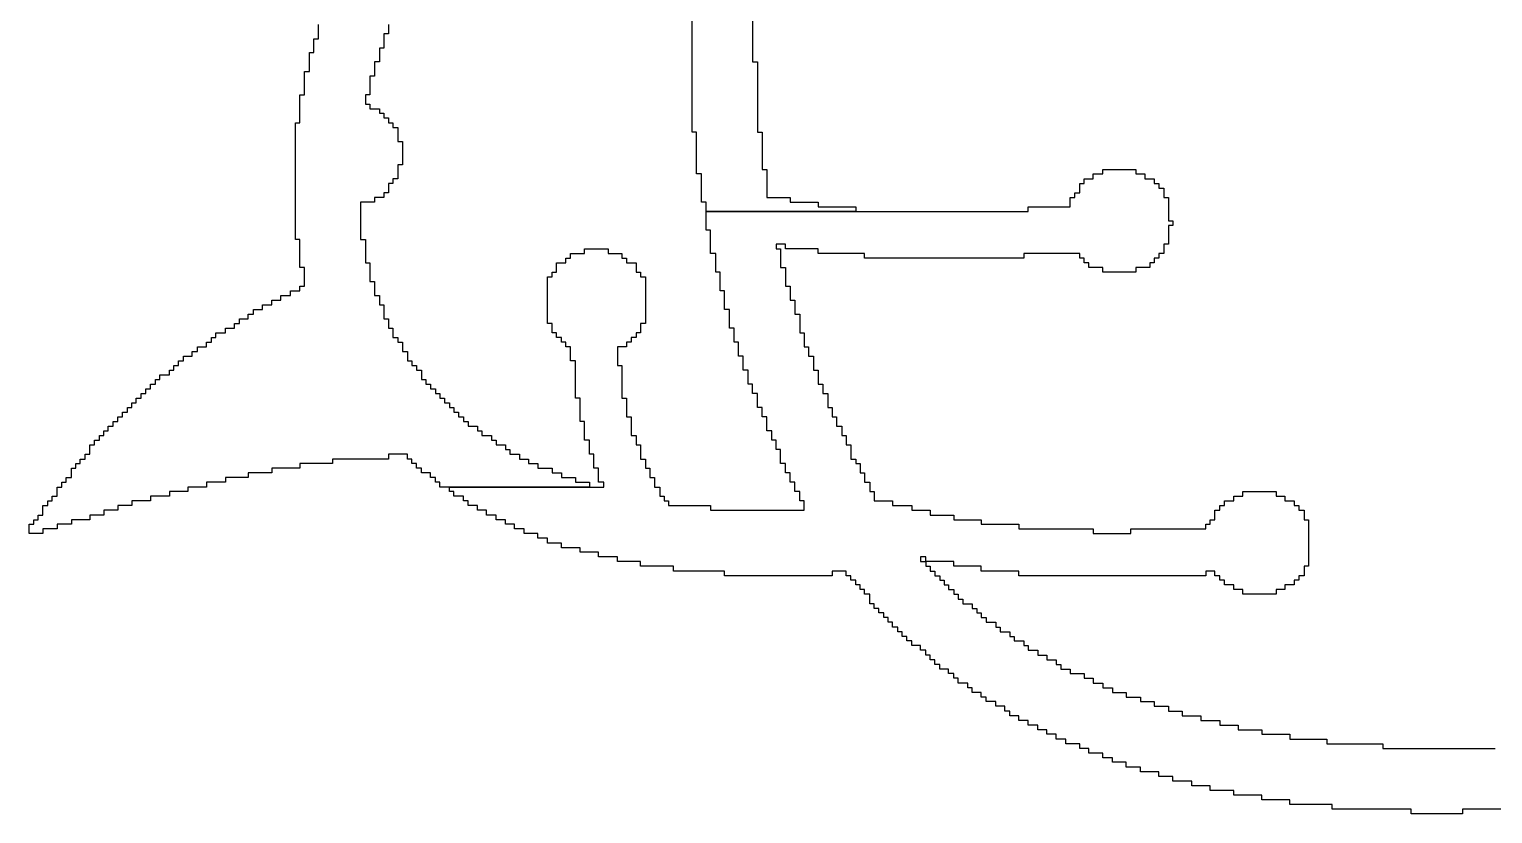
# Model space of a CAD drawing. Extents: x 134.1 to 218.7, y -126.2 to -72.1.
# Drawn here: x 202.6 to 209.23, y -119.73 to -116.17 of the extents above; entities that cross this region are included whole.
import ezdxf

# ---------------------------------------------------------------- set-up
doc = ezdxf.new("R2010")
doc.units = 0
doc.header["$MEASUREMENT"] = 0
doc.layers.add('BLACK', color=7, linetype='CONTINUOUS')

msp = doc.modelspace()

# ---------------------------------------------------------------- linework, layer by layer
at = {"layer": 'BLACK', "linetype": 'CONTINUOUS'}
for p, q in [((205.603, -116.639), (205.603, -115.983)), ((205.877, -116.046), (205.877, -116.321)), ((203.909, -116.216), (203.909, -116.152)), ((204.226, -116.152), (204.226, -116.194)), ((203.888, -116.279), (203.888, -116.216)), ((203.888, -116.216), (203.909, -116.216)), ((204.226, -116.194), (204.206, -116.194)), ((204.206, -116.194), (204.206, -116.258)), ((203.868, -116.364), (203.868, -116.279)), ((203.868, -116.279), (203.888, -116.279)), ((204.206, -116.258), (204.186, -116.258)), ((204.186, -116.258), (204.186, -116.321)), ((203.845, -116.47), (203.845, -116.364)), ((203.845, -116.364), (203.868, -116.364)), ((204.186, -116.321), (204.163, -116.321)), ((204.163, -116.321), (204.163, -116.385)), ((205.877, -116.321), (205.9, -116.321)), ((205.9, -116.321), (205.9, -116.639)), ((204.163, -116.385), (204.142, -116.385)), ((204.142, -116.385), (204.142, -116.47)), ((203.825, -116.597), (203.825, -116.47)), ((203.825, -116.47), (203.845, -116.47)), ((204.142, -116.47), (204.122, -116.47)), ((204.122, -116.47), (204.122, -116.512)), ((204.122, -116.512), (204.142, -116.512)), ((204.142, -116.512), (204.142, -116.533)), ((204.142, -116.533), (204.186, -116.533)), ((204.186, -116.533), (204.186, -116.554)), ((204.186, -116.554), (204.206, -116.554)), ((204.206, -116.554), (204.206, -116.575)), ((203.805, -117.126), (203.805, -116.597)), ((203.805, -116.597), (203.825, -116.597)), ((204.206, -116.575), (204.226, -116.575)), ((204.226, -116.575), (204.226, -116.597)), ((204.226, -116.597), (204.246, -116.597)), ((204.246, -116.597), (204.246, -116.618)), ((204.246, -116.618), (204.269, -116.618)), ((204.269, -116.618), (204.269, -116.681)), ((204.269, -116.681), (204.29, -116.681)), ((204.29, -116.681), (204.29, -116.787)), ((205.623, -116.639), (205.603, -116.639)), ((205.623, -116.829), (205.623, -116.639)), ((205.9, -116.639), (205.92, -116.639)), ((205.92, -116.639), (205.92, -116.808)), ((204.29, -116.787), (204.269, -116.787)), ((204.269, -116.787), (204.269, -116.851)), ((205.646, -116.829), (205.623, -116.829)), ((205.646, -116.956), (205.646, -116.829)), ((205.92, -116.808), (205.941, -116.808)), ((205.941, -116.808), (205.941, -116.935)), ((207.421, -116.851), (207.421, -116.829)), ((207.421, -116.829), (207.465, -116.829)), ((207.465, -116.829), (207.465, -116.808)), ((207.465, -116.808), (207.615, -116.808)), ((207.615, -116.808), (207.615, -116.829)), ((207.615, -116.829), (207.655, -116.829)), ((207.655, -116.829), (207.655, -116.851)), ((204.246, -116.872), (204.226, -116.872)), ((204.226, -116.872), (204.226, -116.914)), ((204.269, -116.851), (204.246, -116.851)), ((204.246, -116.851), (204.246, -116.872)), ((207.361, -116.914), (207.361, -116.872)), ((207.361, -116.872), (207.381, -116.872)), ((207.381, -116.872), (207.381, -116.851)), ((207.381, -116.851), (207.421, -116.851)), ((207.655, -116.851), (207.698, -116.851)), ((207.698, -116.851), (207.698, -116.872)), ((207.698, -116.872), (207.719, -116.872)), ((207.719, -116.872), (207.719, -116.893)), ((207.719, -116.893), (207.742, -116.893)), ((207.742, -116.893), (207.742, -116.935)), ((204.163, -116.956), (204.099, -116.956)), ((204.099, -116.956), (204.099, -117.126)), ((204.206, -116.935), (204.163, -116.935)), ((204.163, -116.935), (204.163, -116.956)), ((204.226, -116.914), (204.206, -116.914)), ((204.206, -116.914), (204.206, -116.935)), ((205.666, -116.956), (205.646, -116.956)), ((205.666, -116.999), (205.666, -116.956)), ((205.941, -116.935), (206.047, -116.935)), ((206.047, -116.935), (206.047, -116.956)), ((206.047, -116.956), (206.174, -116.956)), ((206.174, -116.956), (206.174, -116.978)), ((207.317, -116.978), (207.317, -116.935)), ((207.317, -116.935), (207.338, -116.935)), ((207.338, -116.935), (207.338, -116.914)), ((207.338, -116.914), (207.361, -116.914)), ((207.742, -116.935), (207.762, -116.935)), ((207.762, -116.935), (207.762, -117.041)), ((205.666, -117.083), (205.666, -116.999)), ((205.666, -116.999), (207.127, -116.999)), ((206.345, -116.999), (205.666, -116.999)), ((206.174, -116.978), (206.345, -116.978)), ((206.345, -116.978), (206.345, -116.999)), ((207.127, -116.999), (207.127, -116.978)), ((207.127, -116.978), (207.317, -116.978)), ((205.687, -117.083), (205.666, -117.083)), ((205.687, -117.189), (205.687, -117.083)), ((207.762, -117.041), (207.782, -117.041)), ((207.782, -117.062), (207.762, -117.062)), ((207.762, -117.062), (207.762, -117.147)), ((207.782, -117.041), (207.782, -117.062)), ((203.825, -117.126), (203.805, -117.126)), ((203.825, -117.253), (203.825, -117.126)), ((204.099, -117.126), (204.122, -117.126)), ((204.122, -117.126), (204.122, -117.232)), ((206.027, -117.147), (205.984, -117.147)), ((205.984, -117.147), (205.984, -117.168)), ((206.027, -117.168), (206.027, -117.147)), ((207.762, -117.147), (207.742, -117.147)), ((207.742, -117.147), (207.742, -117.189)), ((205.031, -117.232), (205.031, -117.21)), ((205.031, -117.21), (205.052, -117.21)), ((205.052, -117.21), (205.052, -117.189)), ((205.052, -117.189), (205.115, -117.189)), ((205.115, -117.189), (205.115, -117.168)), ((205.115, -117.168), (205.222, -117.168)), ((205.222, -117.168), (205.222, -117.189)), ((205.222, -117.189), (205.285, -117.189)), ((205.285, -117.189), (205.285, -117.21)), ((205.285, -117.21), (205.306, -117.21)), ((205.306, -117.21), (205.306, -117.232)), ((205.71, -117.189), (205.687, -117.189)), ((205.71, -117.274), (205.71, -117.189)), ((205.984, -117.168), (206.004, -117.168)), ((206.004, -117.168), (206.004, -117.253)), ((206.174, -117.168), (206.027, -117.168)), ((206.174, -117.189), (206.174, -117.168)), ((206.385, -117.189), (206.174, -117.189)), ((206.385, -117.21), (206.385, -117.189)), ((207.107, -117.21), (206.385, -117.21)), ((207.361, -117.189), (207.107, -117.189)), ((207.107, -117.189), (207.107, -117.21)), ((207.361, -117.21), (207.361, -117.189)), ((207.381, -117.21), (207.361, -117.21)), ((207.381, -117.232), (207.381, -117.21)), ((207.719, -117.21), (207.698, -117.21)), ((207.698, -117.21), (207.698, -117.232)), ((207.742, -117.189), (207.719, -117.189)), ((207.719, -117.189), (207.719, -117.21)), ((203.845, -117.253), (203.825, -117.253)), ((203.845, -117.337), (203.845, -117.253)), ((204.122, -117.232), (204.142, -117.232)), ((204.142, -117.232), (204.142, -117.316)), ((204.948, -117.507), (204.948, -117.295)), ((204.948, -117.295), (204.968, -117.295)), ((204.968, -117.295), (204.968, -117.274)), ((204.968, -117.274), (204.988, -117.274)), ((204.988, -117.274), (204.988, -117.232)), ((204.988, -117.232), (205.031, -117.232)), ((205.306, -117.232), (205.349, -117.232)), ((205.349, -117.232), (205.349, -117.274)), ((205.349, -117.274), (205.369, -117.274)), ((205.369, -117.274), (205.369, -117.295)), ((205.369, -117.295), (205.392, -117.295)), ((205.392, -117.295), (205.392, -117.507)), ((205.73, -117.274), (205.71, -117.274)), ((205.73, -117.359), (205.73, -117.274)), ((206.004, -117.253), (206.027, -117.253)), ((206.027, -117.253), (206.027, -117.337)), ((207.401, -117.232), (207.381, -117.232)), ((207.401, -117.253), (207.401, -117.232)), ((207.465, -117.253), (207.401, -117.253)), ((207.465, -117.274), (207.465, -117.253)), ((207.615, -117.274), (207.465, -117.274)), ((207.678, -117.253), (207.615, -117.253)), ((207.615, -117.253), (207.615, -117.274)), ((207.698, -117.232), (207.678, -117.232)), ((207.678, -117.232), (207.678, -117.253)), ((203.782, -117.38), (203.782, -117.359)), ((203.782, -117.359), (203.825, -117.359)), ((203.825, -117.359), (203.825, -117.337)), ((203.825, -117.337), (203.845, -117.337)), ((204.142, -117.316), (204.163, -117.316)), ((204.163, -117.316), (204.163, -117.38)), ((205.75, -117.359), (205.73, -117.359)), ((205.75, -117.443), (205.75, -117.359)), ((206.027, -117.337), (206.047, -117.337)), ((206.047, -117.337), (206.047, -117.401)), ((203.655, -117.443), (203.655, -117.422)), ((203.655, -117.422), (203.698, -117.422)), ((203.698, -117.422), (203.698, -117.401)), ((203.698, -117.401), (203.738, -117.401)), ((203.738, -117.401), (203.738, -117.38)), ((203.738, -117.38), (203.782, -117.38)), ((204.163, -117.38), (204.186, -117.38)), ((204.186, -117.38), (204.186, -117.422)), ((204.186, -117.422), (204.206, -117.422)), ((204.206, -117.422), (204.206, -117.486)), ((206.047, -117.401), (206.068, -117.401)), ((206.068, -117.401), (206.068, -117.464)), ((203.551, -117.507), (203.551, -117.486)), ((203.551, -117.486), (203.591, -117.486)), ((203.591, -117.486), (203.591, -117.464)), ((203.591, -117.464), (203.614, -117.464)), ((203.614, -117.464), (203.614, -117.443)), ((203.614, -117.443), (203.655, -117.443)), ((204.206, -117.486), (204.226, -117.486)), ((204.226, -117.486), (204.226, -117.528)), ((205.773, -117.443), (205.75, -117.443)), ((205.773, -117.528), (205.773, -117.443)), ((206.068, -117.464), (206.091, -117.464)), ((206.091, -117.464), (206.091, -117.549)), ((203.444, -117.57), (203.444, -117.549)), ((203.444, -117.549), (203.487, -117.549)), ((203.487, -117.549), (203.487, -117.528)), ((203.487, -117.528), (203.528, -117.528)), ((203.528, -117.528), (203.528, -117.507)), ((203.528, -117.507), (203.551, -117.507)), ((204.226, -117.528), (204.246, -117.528)), ((204.246, -117.528), (204.246, -117.57)), ((204.968, -117.507), (204.948, -117.507)), ((204.968, -117.549), (204.968, -117.507)), ((204.988, -117.549), (204.968, -117.549)), ((204.988, -117.57), (204.988, -117.549)), ((205.369, -117.549), (205.349, -117.549)), ((205.349, -117.549), (205.349, -117.57)), ((205.392, -117.507), (205.369, -117.507)), ((205.369, -117.507), (205.369, -117.549)), ((205.793, -117.528), (205.773, -117.528)), ((205.793, -117.591), (205.793, -117.528)), ((206.091, -117.549), (206.111, -117.549)), ((206.111, -117.549), (206.111, -117.613)), ((203.36, -117.634), (203.36, -117.613)), ((203.36, -117.613), (203.401, -117.613)), ((203.401, -117.613), (203.401, -117.591)), ((203.401, -117.591), (203.424, -117.591)), ((203.424, -117.591), (203.424, -117.57)), ((203.424, -117.57), (203.444, -117.57)), ((204.246, -117.57), (204.269, -117.57)), ((204.269, -117.57), (204.269, -117.591)), ((204.269, -117.591), (204.29, -117.591)), ((204.29, -117.591), (204.29, -117.634)), ((205.011, -117.57), (204.988, -117.57)), ((205.011, -117.591), (205.011, -117.57)), ((205.031, -117.591), (205.011, -117.591)), ((205.031, -117.613), (205.031, -117.591)), ((205.052, -117.613), (205.031, -117.613)), ((205.052, -117.676), (205.052, -117.613)), ((205.306, -117.613), (205.265, -117.613)), ((205.265, -117.613), (205.265, -117.697)), ((205.326, -117.591), (205.306, -117.591)), ((205.306, -117.591), (205.306, -117.613)), ((205.349, -117.57), (205.326, -117.57)), ((205.326, -117.57), (205.326, -117.591)), ((205.814, -117.591), (205.793, -117.591)), ((205.814, -117.655), (205.814, -117.591)), ((206.111, -117.613), (206.131, -117.613)), ((206.131, -117.613), (206.131, -117.655)), ((203.274, -117.697), (203.274, -117.676)), ((203.274, -117.676), (203.297, -117.676)), ((203.297, -117.676), (203.297, -117.655)), ((203.297, -117.655), (203.337, -117.655)), ((203.337, -117.655), (203.337, -117.634)), ((203.337, -117.634), (203.36, -117.634)), ((204.29, -117.634), (204.313, -117.634)), ((204.313, -117.634), (204.313, -117.676)), ((204.313, -117.676), (204.333, -117.676)), ((204.333, -117.676), (204.333, -117.697)), ((205.075, -117.676), (205.052, -117.676)), ((205.075, -117.845), (205.075, -117.676)), ((205.834, -117.655), (205.814, -117.655)), ((205.834, -117.718), (205.834, -117.655)), ((206.131, -117.655), (206.154, -117.655)), ((206.154, -117.655), (206.154, -117.718)), ((203.17, -117.782), (203.17, -117.761)), ((203.17, -117.761), (203.19, -117.761)), ((203.19, -117.761), (203.19, -117.74)), ((203.19, -117.74), (203.233, -117.74)), ((203.233, -117.74), (203.233, -117.718)), ((203.233, -117.718), (203.253, -117.718)), ((203.253, -117.718), (203.253, -117.697)), ((203.253, -117.697), (203.274, -117.697)), ((204.333, -117.697), (204.353, -117.697)), ((204.353, -117.697), (204.353, -117.718)), ((204.353, -117.718), (204.376, -117.718)), ((204.376, -117.718), (204.376, -117.761)), ((204.376, -117.761), (204.396, -117.761)), ((204.396, -117.761), (204.396, -117.782)), ((205.265, -117.697), (205.285, -117.697)), ((205.285, -117.697), (205.285, -117.845)), ((205.857, -117.718), (205.834, -117.718)), ((205.857, -117.782), (205.857, -117.718)), ((206.154, -117.718), (206.174, -117.718)), ((206.174, -117.718), (206.174, -117.782)), ((203.106, -117.845), (203.106, -117.824)), ((203.106, -117.824), (203.126, -117.824)), ((203.126, -117.824), (203.126, -117.803)), ((203.126, -117.803), (203.147, -117.803)), ((203.147, -117.803), (203.147, -117.782)), ((203.147, -117.782), (203.17, -117.782)), ((204.396, -117.782), (204.417, -117.782)), ((204.417, -117.782), (204.417, -117.803)), ((204.417, -117.803), (204.44, -117.803)), ((204.44, -117.803), (204.44, -117.824)), ((204.44, -117.824), (204.46, -117.824)), ((204.46, -117.824), (204.46, -117.845)), ((205.877, -117.782), (205.857, -117.782)), ((205.877, -117.824), (205.877, -117.782)), ((205.9, -117.824), (205.877, -117.824)), ((205.9, -117.888), (205.9, -117.824)), ((206.174, -117.782), (206.195, -117.782)), ((206.195, -117.782), (206.195, -117.824)), ((206.195, -117.824), (206.218, -117.824)), ((206.218, -117.824), (206.218, -117.888)), ((203.043, -117.909), (203.043, -117.888)), ((203.043, -117.888), (203.063, -117.888)), ((203.063, -117.888), (203.063, -117.867)), ((203.063, -117.867), (203.083, -117.867)), ((203.083, -117.867), (203.083, -117.845)), ((203.083, -117.845), (203.106, -117.845)), ((204.46, -117.845), (204.48, -117.845)), ((204.48, -117.845), (204.48, -117.867)), ((204.48, -117.867), (204.503, -117.867)), ((204.503, -117.867), (204.503, -117.888)), ((204.503, -117.888), (204.523, -117.888)), ((204.523, -117.888), (204.523, -117.909)), ((205.095, -117.845), (205.075, -117.845)), ((205.095, -117.951), (205.095, -117.845)), ((205.285, -117.845), (205.306, -117.845)), ((205.306, -117.845), (205.306, -117.93)), ((205.92, -117.888), (205.9, -117.888)), ((205.92, -117.93), (205.92, -117.888)), ((206.218, -117.888), (206.238, -117.888)), ((206.238, -117.888), (206.238, -117.93)), ((202.979, -117.972), (202.979, -117.951)), ((202.979, -117.951), (202.999, -117.951)), ((202.999, -117.951), (202.999, -117.93)), ((202.999, -117.93), (203.02, -117.93)), ((203.02, -117.93), (203.02, -117.909)), ((203.02, -117.909), (203.043, -117.909)), ((204.523, -117.909), (204.544, -117.909)), ((204.544, -117.909), (204.544, -117.93)), ((204.544, -117.93), (204.567, -117.93)), ((204.567, -117.93), (204.567, -117.951)), ((204.567, -117.951), (204.587, -117.951)), ((204.587, -117.951), (204.587, -117.972)), ((205.115, -117.951), (205.095, -117.951)), ((205.115, -118.036), (205.115, -117.951)), ((205.306, -117.93), (205.326, -117.93)), ((205.326, -117.93), (205.326, -118.015)), ((205.941, -117.93), (205.92, -117.93)), ((205.941, -117.994), (205.941, -117.93)), ((206.238, -117.93), (206.258, -117.93)), ((206.258, -117.93), (206.258, -117.972)), ((202.916, -118.036), (202.916, -118.015)), ((202.916, -118.015), (202.936, -118.015)), ((202.936, -118.015), (202.936, -117.994)), ((202.936, -117.994), (202.956, -117.994)), ((202.956, -117.994), (202.956, -117.972)), ((202.956, -117.972), (202.979, -117.972)), ((204.587, -117.972), (204.63, -117.972)), ((204.63, -117.972), (204.63, -117.994)), ((204.63, -117.994), (204.65, -117.994)), ((204.65, -117.994), (204.65, -118.015)), ((204.65, -118.015), (204.694, -118.015)), ((204.694, -118.015), (204.694, -118.036)), ((205.326, -118.015), (205.349, -118.015)), ((205.349, -118.015), (205.349, -118.057)), ((205.964, -117.994), (205.941, -117.994)), ((205.964, -118.036), (205.964, -117.994)), ((206.258, -117.972), (206.281, -117.972)), ((206.281, -117.972), (206.281, -118.015)), ((206.281, -118.015), (206.301, -118.015)), ((206.301, -118.015), (206.301, -118.057)), ((202.872, -118.099), (202.872, -118.057)), ((202.872, -118.057), (202.893, -118.057)), ((202.893, -118.057), (202.893, -118.036)), ((202.893, -118.036), (202.916, -118.036)), ((204.694, -118.036), (204.714, -118.036)), ((204.714, -118.036), (204.714, -118.057)), ((204.714, -118.057), (204.757, -118.057)), ((204.757, -118.057), (204.757, -118.078)), ((204.757, -118.078), (204.777, -118.078)), ((204.777, -118.078), (204.777, -118.099)), ((205.138, -118.036), (205.115, -118.036)), ((205.138, -118.099), (205.138, -118.036)), ((205.349, -118.057), (205.369, -118.057)), ((205.369, -118.057), (205.369, -118.121)), ((205.984, -118.036), (205.964, -118.036)), ((205.984, -118.078), (205.984, -118.036)), ((206.004, -118.078), (205.984, -118.078)), ((206.004, -118.142), (206.004, -118.078)), ((206.301, -118.057), (206.322, -118.057)), ((206.322, -118.057), (206.322, -118.121)), ((202.809, -118.163), (202.809, -118.142)), ((202.809, -118.142), (202.829, -118.142)), ((202.829, -118.142), (202.829, -118.121)), ((202.829, -118.121), (202.852, -118.121)), ((202.852, -118.121), (202.852, -118.099)), ((202.852, -118.099), (202.872, -118.099)), ((203.972, -118.142), (203.825, -118.142)), ((203.825, -118.142), (203.825, -118.163)), ((204.226, -118.121), (203.972, -118.121)), ((203.972, -118.121), (203.972, -118.142)), ((204.313, -118.099), (204.226, -118.099)), ((204.226, -118.099), (204.226, -118.121)), ((204.313, -118.121), (204.313, -118.099)), ((204.333, -118.121), (204.313, -118.121)), ((204.333, -118.142), (204.333, -118.121)), ((204.353, -118.142), (204.333, -118.142)), ((204.353, -118.163), (204.353, -118.142)), ((204.777, -118.099), (204.821, -118.099)), ((204.821, -118.099), (204.821, -118.121)), ((204.821, -118.121), (204.861, -118.121)), ((204.861, -118.121), (204.861, -118.142)), ((204.861, -118.142), (204.904, -118.142)), ((204.904, -118.142), (204.904, -118.163)), ((205.158, -118.099), (205.138, -118.099)), ((205.158, -118.163), (205.158, -118.099)), ((205.369, -118.121), (205.392, -118.121)), ((205.392, -118.121), (205.392, -118.163)), ((206.027, -118.142), (206.004, -118.142)), ((206.027, -118.184), (206.027, -118.142)), ((206.322, -118.121), (206.345, -118.121)), ((206.345, -118.121), (206.345, -118.142)), ((206.345, -118.142), (206.365, -118.142)), ((206.365, -118.142), (206.365, -118.184)), ((202.745, -118.248), (202.745, -118.226)), ((202.745, -118.226), (202.766, -118.226)), ((202.766, -118.226), (202.766, -118.205)), ((202.766, -118.205), (202.789, -118.205)), ((202.789, -118.205), (202.789, -118.163)), ((202.789, -118.163), (202.809, -118.163)), ((203.487, -118.226), (203.401, -118.226)), ((203.401, -118.226), (203.401, -118.248)), ((203.591, -118.205), (203.487, -118.205)), ((203.487, -118.205), (203.487, -118.226)), ((203.698, -118.184), (203.591, -118.184)), ((203.591, -118.184), (203.591, -118.205)), ((203.825, -118.163), (203.698, -118.163)), ((203.698, -118.163), (203.698, -118.184)), ((204.376, -118.163), (204.353, -118.163)), ((204.376, -118.184), (204.376, -118.163)), ((204.417, -118.184), (204.376, -118.184)), ((204.417, -118.205), (204.417, -118.184)), ((204.44, -118.205), (204.417, -118.205)), ((204.44, -118.226), (204.44, -118.205)), ((204.46, -118.226), (204.44, -118.226)), ((204.46, -118.248), (204.46, -118.226)), ((204.904, -118.163), (204.968, -118.163)), ((204.968, -118.163), (204.968, -118.184)), ((204.968, -118.184), (205.011, -118.184)), ((205.011, -118.184), (205.011, -118.205)), ((205.011, -118.205), (205.075, -118.205)), ((205.075, -118.205), (205.075, -118.226)), ((205.075, -118.226), (205.138, -118.226)), ((205.138, -118.226), (205.138, -118.248)), ((205.179, -118.163), (205.158, -118.163)), ((205.179, -118.226), (205.179, -118.163)), ((205.202, -118.226), (205.179, -118.226)), ((205.202, -118.248), (205.202, -118.226)), ((205.392, -118.163), (205.412, -118.163)), ((205.412, -118.163), (205.412, -118.205)), ((205.412, -118.205), (205.433, -118.205)), ((205.433, -118.205), (205.433, -118.248)), ((206.047, -118.184), (206.027, -118.184)), ((206.047, -118.226), (206.047, -118.184)), ((206.068, -118.226), (206.047, -118.226)), ((206.068, -118.269), (206.068, -118.226)), ((206.365, -118.184), (206.385, -118.184)), ((206.385, -118.184), (206.385, -118.226)), ((206.385, -118.226), (206.408, -118.226)), ((206.408, -118.226), (206.408, -118.269)), ((202.702, -118.311), (202.702, -118.29)), ((202.702, -118.29), (202.725, -118.29)), ((202.725, -118.29), (202.725, -118.248)), ((202.725, -118.248), (202.745, -118.248)), ((203.233, -118.29), (203.147, -118.29)), ((203.147, -118.29), (203.147, -118.311)), ((203.317, -118.269), (203.233, -118.269)), ((203.233, -118.269), (203.233, -118.29)), ((203.401, -118.248), (203.317, -118.248)), ((203.317, -118.248), (203.317, -118.269)), ((205.138, -118.248), (204.46, -118.248)), ((204.503, -118.269), (204.503, -118.248)), ((204.503, -118.248), (205.202, -118.248)), ((204.523, -118.269), (204.503, -118.269)), ((204.523, -118.29), (204.523, -118.269)), ((204.567, -118.29), (204.523, -118.29)), ((204.567, -118.311), (204.567, -118.29)), ((205.433, -118.248), (205.456, -118.248)), ((205.456, -118.248), (205.456, -118.29)), ((205.456, -118.29), (205.476, -118.29)), ((205.476, -118.29), (205.476, -118.311)), ((206.091, -118.269), (206.068, -118.269)), ((206.091, -118.311), (206.091, -118.269)), ((206.408, -118.269), (206.428, -118.269)), ((206.428, -118.269), (206.428, -118.311)), ((208.059, -118.311), (208.059, -118.29)), ((208.059, -118.29), (208.1, -118.29)), ((208.1, -118.29), (208.1, -118.269)), ((208.1, -118.269), (208.25, -118.269)), ((208.25, -118.269), (208.25, -118.29)), ((208.25, -118.29), (208.29, -118.29)), ((208.29, -118.29), (208.29, -118.311)), ((202.659, -118.375), (202.659, -118.332)), ((202.659, -118.332), (202.682, -118.332)), ((202.682, -118.332), (202.682, -118.311)), ((202.682, -118.311), (202.702, -118.311)), ((202.999, -118.353), (202.936, -118.353)), ((202.936, -118.353), (202.936, -118.375)), ((203.063, -118.332), (202.999, -118.332)), ((202.999, -118.332), (202.999, -118.353)), ((203.147, -118.311), (203.063, -118.311)), ((203.063, -118.311), (203.063, -118.332)), ((204.587, -118.311), (204.567, -118.311)), ((204.587, -118.332), (204.587, -118.311)), ((204.63, -118.332), (204.587, -118.332)), ((204.63, -118.353), (204.63, -118.332)), ((204.671, -118.353), (204.63, -118.353)), ((204.671, -118.375), (204.671, -118.353)), ((205.476, -118.311), (205.496, -118.311)), ((205.496, -118.311), (205.496, -118.332)), ((205.496, -118.332), (205.687, -118.332)), ((205.687, -118.332), (205.687, -118.353)), ((205.687, -118.353), (206.111, -118.353)), ((206.111, -118.311), (206.091, -118.311)), ((206.111, -118.353), (206.111, -118.311)), ((206.428, -118.311), (206.512, -118.311)), ((206.512, -118.311), (206.512, -118.332)), ((206.512, -118.332), (206.599, -118.332)), ((206.599, -118.332), (206.599, -118.353)), ((206.599, -118.353), (206.682, -118.353)), ((206.682, -118.353), (206.682, -118.375)), ((207.973, -118.396), (207.973, -118.353)), ((207.973, -118.353), (207.996, -118.353)), ((207.996, -118.353), (207.996, -118.332)), ((207.996, -118.332), (208.016, -118.332)), ((208.016, -118.332), (208.016, -118.311)), ((208.016, -118.311), (208.059, -118.311)), ((208.29, -118.311), (208.333, -118.311)), ((208.333, -118.311), (208.333, -118.332)), ((208.333, -118.332), (208.354, -118.332)), ((208.354, -118.332), (208.354, -118.353)), ((208.354, -118.353), (208.377, -118.353)), ((208.377, -118.353), (208.377, -118.396)), ((202.598, -118.459), (202.598, -118.417)), ((202.598, -118.417), (202.618, -118.417)), ((202.618, -118.417), (202.618, -118.396)), ((202.618, -118.396), (202.639, -118.396)), ((202.639, -118.396), (202.639, -118.375)), ((202.639, -118.375), (202.659, -118.375)), ((202.789, -118.417), (202.725, -118.417)), ((202.725, -118.417), (202.725, -118.438)), ((202.872, -118.396), (202.789, -118.396)), ((202.789, -118.396), (202.789, -118.417)), ((202.936, -118.375), (202.872, -118.375)), ((202.872, -118.375), (202.872, -118.396)), ((204.714, -118.375), (204.671, -118.375)), ((204.714, -118.396), (204.714, -118.375)), ((204.757, -118.396), (204.714, -118.396)), ((204.757, -118.417), (204.757, -118.396)), ((204.798, -118.417), (204.757, -118.417)), ((204.798, -118.438), (204.798, -118.417)), ((206.682, -118.375), (206.789, -118.375)), ((206.789, -118.375), (206.789, -118.396)), ((206.789, -118.396), (206.913, -118.396)), ((206.913, -118.396), (206.913, -118.417)), ((206.913, -118.417), (207.084, -118.417)), ((207.084, -118.417), (207.084, -118.438)), ((207.932, -118.438), (207.932, -118.417)), ((207.932, -118.417), (207.952, -118.417)), ((207.952, -118.417), (207.952, -118.396)), ((207.952, -118.396), (207.973, -118.396)), ((208.377, -118.396), (208.397, -118.396)), ((208.397, -118.396), (208.397, -118.607)), ((202.659, -118.459), (202.598, -118.459)), ((202.725, -118.438), (202.659, -118.438)), ((202.659, -118.438), (202.659, -118.459)), ((204.841, -118.438), (204.798, -118.438)), ((204.841, -118.459), (204.841, -118.438)), ((204.904, -118.459), (204.841, -118.459)), ((204.904, -118.48), (204.904, -118.459)), ((204.948, -118.48), (204.904, -118.48)), ((204.948, -118.502), (204.948, -118.48)), ((207.084, -118.438), (207.421, -118.438)), ((207.421, -118.438), (207.421, -118.459)), ((207.421, -118.459), (207.592, -118.459)), ((207.592, -118.459), (207.592, -118.438)), ((207.592, -118.438), (207.932, -118.438)), ((205.011, -118.502), (204.948, -118.502)), ((205.011, -118.523), (205.011, -118.502)), ((205.095, -118.523), (205.011, -118.523)), ((205.095, -118.544), (205.095, -118.523)), ((205.179, -118.544), (205.095, -118.544)), ((205.179, -118.565), (205.179, -118.544)), ((205.265, -118.565), (205.179, -118.565)), ((205.265, -118.586), (205.265, -118.565)), ((205.369, -118.586), (205.265, -118.586)), ((205.369, -118.607), (205.369, -118.586)), ((205.519, -118.607), (205.369, -118.607)), ((205.519, -118.629), (205.519, -118.607)), ((206.662, -118.565), (206.639, -118.565)), ((206.639, -118.565), (206.639, -118.586)), ((206.639, -118.586), (206.662, -118.586)), ((206.662, -118.586), (206.662, -118.565)), ((206.789, -118.586), (206.662, -118.586)), ((206.662, -118.586), (206.662, -118.607)), ((206.662, -118.607), (206.682, -118.607)), ((206.682, -118.607), (206.682, -118.629)), ((206.789, -118.607), (206.789, -118.586)), ((206.913, -118.607), (206.789, -118.607)), ((206.913, -118.629), (206.913, -118.607)), ((208.397, -118.607), (208.377, -118.607)), ((208.377, -118.607), (208.377, -118.65)), ((205.75, -118.629), (205.519, -118.629)), ((205.75, -118.65), (205.75, -118.629)), ((206.238, -118.65), (205.75, -118.65)), ((206.301, -118.629), (206.238, -118.629)), ((206.238, -118.629), (206.238, -118.65)), ((206.301, -118.65), (206.301, -118.629)), ((206.322, -118.65), (206.301, -118.65)), ((206.322, -118.671), (206.322, -118.65)), ((206.345, -118.671), (206.322, -118.671)), ((206.345, -118.692), (206.345, -118.671)), ((206.682, -118.629), (206.703, -118.629)), ((206.703, -118.629), (206.703, -118.65)), ((206.703, -118.65), (206.726, -118.65)), ((206.726, -118.65), (206.726, -118.671)), ((206.726, -118.671), (206.746, -118.671)), ((206.746, -118.671), (206.746, -118.692)), ((207.084, -118.629), (206.913, -118.629)), ((207.084, -118.65), (207.084, -118.629)), ((207.932, -118.65), (207.084, -118.65)), ((207.973, -118.629), (207.932, -118.629)), ((207.932, -118.629), (207.932, -118.65)), ((207.973, -118.65), (207.973, -118.629)), ((207.996, -118.65), (207.973, -118.65)), ((207.996, -118.671), (207.996, -118.65)), ((208.016, -118.671), (207.996, -118.671)), ((208.016, -118.692), (208.016, -118.671)), ((208.354, -118.671), (208.333, -118.671)), ((208.333, -118.671), (208.333, -118.692)), ((208.377, -118.65), (208.354, -118.65)), ((208.354, -118.65), (208.354, -118.671)), ((206.365, -118.692), (206.345, -118.692)), ((206.365, -118.713), (206.365, -118.692)), ((206.385, -118.713), (206.365, -118.713)), ((206.385, -118.734), (206.385, -118.713)), ((206.408, -118.734), (206.385, -118.734)), ((206.408, -118.777), (206.408, -118.734)), ((206.746, -118.692), (206.766, -118.692)), ((206.766, -118.692), (206.766, -118.713)), ((206.766, -118.713), (206.789, -118.713)), ((206.789, -118.713), (206.789, -118.734)), ((206.789, -118.734), (206.809, -118.734)), ((206.809, -118.734), (206.809, -118.756)), ((206.809, -118.756), (206.83, -118.756)), ((206.83, -118.756), (206.83, -118.777)), ((208.059, -118.692), (208.016, -118.692)), ((208.059, -118.713), (208.059, -118.692)), ((208.1, -118.713), (208.059, -118.713)), ((208.1, -118.734), (208.1, -118.713)), ((208.25, -118.734), (208.1, -118.734)), ((208.29, -118.713), (208.25, -118.713)), ((208.25, -118.713), (208.25, -118.734)), ((208.333, -118.692), (208.29, -118.692)), ((208.29, -118.692), (208.29, -118.713)), ((206.428, -118.777), (206.408, -118.777)), ((206.428, -118.798), (206.428, -118.777)), ((206.449, -118.798), (206.428, -118.798)), ((206.449, -118.819), (206.449, -118.798)), ((206.472, -118.819), (206.449, -118.819)), ((206.472, -118.84), (206.472, -118.819)), ((206.83, -118.777), (206.873, -118.777)), ((206.873, -118.777), (206.873, -118.798)), ((206.873, -118.798), (206.893, -118.798)), ((206.893, -118.798), (206.893, -118.819)), ((206.893, -118.819), (206.913, -118.819)), ((206.913, -118.819), (206.913, -118.84)), ((206.492, -118.84), (206.472, -118.84)), ((206.492, -118.861), (206.492, -118.84)), ((206.512, -118.861), (206.492, -118.861)), ((206.512, -118.883), (206.512, -118.861)), ((206.535, -118.883), (206.512, -118.883)), ((206.535, -118.904), (206.535, -118.883)), ((206.913, -118.84), (206.936, -118.84)), ((206.936, -118.84), (206.936, -118.861)), ((206.936, -118.861), (206.98, -118.861)), ((206.98, -118.861), (206.98, -118.883)), ((206.98, -118.883), (207, -118.883)), ((207, -118.883), (207, -118.904)), ((206.555, -118.904), (206.535, -118.904)), ((206.555, -118.925), (206.555, -118.904)), ((206.576, -118.925), (206.555, -118.925)), ((206.576, -118.946), (206.576, -118.925)), ((206.599, -118.946), (206.576, -118.946)), ((206.599, -118.967), (206.599, -118.946)), ((207, -118.904), (207.043, -118.904)), ((207.043, -118.904), (207.043, -118.925)), ((207.043, -118.925), (207.063, -118.925)), ((207.063, -118.925), (207.063, -118.946)), ((207.063, -118.946), (207.107, -118.946)), ((207.107, -118.946), (207.107, -118.967)), ((206.639, -118.967), (206.599, -118.967)), ((206.639, -118.988), (206.639, -118.967)), ((206.662, -118.988), (206.639, -118.988)), ((206.662, -119.01), (206.662, -118.988)), ((206.682, -119.01), (206.662, -119.01)), ((206.682, -119.031), (206.682, -119.01)), ((207.107, -118.967), (207.127, -118.967)), ((207.127, -118.967), (207.127, -118.988)), ((207.127, -118.988), (207.17, -118.988)), ((207.17, -118.988), (207.17, -119.01)), ((207.17, -119.01), (207.211, -119.01)), ((207.211, -119.01), (207.211, -119.031)), ((206.703, -119.031), (206.682, -119.031)), ((206.703, -119.052), (206.703, -119.031)), ((206.726, -119.052), (206.703, -119.052)), ((206.726, -119.073), (206.726, -119.052)), ((206.766, -119.073), (206.726, -119.073)), ((206.766, -119.094), (206.766, -119.073)), ((207.211, -119.031), (207.254, -119.031)), ((207.254, -119.031), (207.254, -119.052)), ((207.254, -119.052), (207.274, -119.052)), ((207.274, -119.052), (207.274, -119.073)), ((207.274, -119.073), (207.317, -119.073)), ((207.317, -119.073), (207.317, -119.094)), ((206.789, -119.094), (206.766, -119.094)), ((206.789, -119.115), (206.789, -119.094)), ((206.809, -119.115), (206.789, -119.115)), ((206.809, -119.137), (206.809, -119.115)), ((206.853, -119.137), (206.809, -119.137)), ((206.853, -119.158), (206.853, -119.137)), ((207.317, -119.094), (207.381, -119.094)), ((207.381, -119.094), (207.381, -119.115)), ((207.381, -119.115), (207.421, -119.115)), ((207.421, -119.115), (207.421, -119.137)), ((207.421, -119.137), (207.465, -119.137)), ((207.465, -119.137), (207.465, -119.158)), ((206.873, -119.158), (206.853, -119.158)), ((206.873, -119.179), (206.873, -119.158)), ((206.913, -119.179), (206.873, -119.179)), ((206.913, -119.2), (206.913, -119.179)), ((206.936, -119.2), (206.913, -119.2)), ((206.936, -119.221), (206.936, -119.2)), ((206.98, -119.221), (206.936, -119.221)), ((206.98, -119.242), (206.98, -119.221)), ((207.465, -119.158), (207.508, -119.158)), ((207.508, -119.158), (207.508, -119.179)), ((207.508, -119.179), (207.571, -119.179)), ((207.571, -119.179), (207.571, -119.2)), ((207.571, -119.2), (207.635, -119.2)), ((207.635, -119.2), (207.635, -119.221)), ((207.635, -119.221), (207.698, -119.221)), ((207.698, -119.221), (207.698, -119.242)), ((207.02, -119.242), (206.98, -119.242)), ((207.02, -119.264), (207.02, -119.242)), ((207.043, -119.264), (207.02, -119.264)), ((207.043, -119.285), (207.043, -119.264)), ((207.084, -119.285), (207.043, -119.285)), ((207.084, -119.306), (207.084, -119.285)), ((207.698, -119.242), (207.762, -119.242)), ((207.762, -119.242), (207.762, -119.264)), ((207.762, -119.264), (207.825, -119.264)), ((207.825, -119.264), (207.825, -119.285)), ((207.825, -119.285), (207.909, -119.285)), ((207.909, -119.285), (207.909, -119.306)), ((207.127, -119.306), (207.084, -119.306)), ((207.127, -119.327), (207.127, -119.306)), ((207.17, -119.327), (207.127, -119.327)), ((207.17, -119.348), (207.17, -119.327)), ((207.211, -119.348), (207.17, -119.348)), ((207.211, -119.369), (207.211, -119.348)), ((207.909, -119.306), (207.996, -119.306)), ((207.996, -119.306), (207.996, -119.327)), ((207.996, -119.327), (208.079, -119.327)), ((208.079, -119.327), (208.079, -119.348)), ((208.079, -119.348), (208.186, -119.348)), ((208.186, -119.348), (208.186, -119.369)), ((207.254, -119.369), (207.211, -119.369)), ((207.254, -119.391), (207.254, -119.369)), ((207.297, -119.391), (207.254, -119.391)), ((207.297, -119.412), (207.297, -119.391)), ((207.361, -119.412), (207.297, -119.412)), ((207.361, -119.433), (207.361, -119.412)), ((208.186, -119.369), (208.313, -119.369)), ((208.313, -119.369), (208.313, -119.391)), ((208.313, -119.391), (208.481, -119.391)), ((208.481, -119.391), (208.481, -119.412)), ((208.481, -119.412), (208.735, -119.412)), ((208.735, -119.412), (208.735, -119.433)), ((207.401, -119.433), (207.361, -119.433)), ((207.401, -119.454), (207.401, -119.433)), ((207.465, -119.454), (207.401, -119.454)), ((207.465, -119.475), (207.465, -119.454)), ((207.508, -119.475), (207.465, -119.475)), ((207.508, -119.496), (207.508, -119.475)), ((208.735, -119.433), (209.243, -119.433)), ((207.571, -119.496), (207.508, -119.496)), ((207.571, -119.518), (207.571, -119.496)), ((207.635, -119.518), (207.571, -119.518)), ((207.635, -119.539), (207.635, -119.518)), ((207.719, -119.539), (207.635, -119.539)), ((207.719, -119.56), (207.719, -119.539)), ((207.782, -119.56), (207.719, -119.56)), ((207.782, -119.581), (207.782, -119.56)), ((207.869, -119.581), (207.782, -119.581)), ((207.869, -119.602), (207.869, -119.581)), ((207.952, -119.602), (207.869, -119.602)), ((207.952, -119.623), (207.952, -119.602)), ((208.059, -119.623), (207.952, -119.623)), ((208.059, -119.645), (208.059, -119.623)), ((208.186, -119.645), (208.059, -119.645)), ((208.186, -119.666), (208.186, -119.645)), ((208.313, -119.666), (208.186, -119.666)), ((208.313, -119.687), (208.313, -119.666)), ((208.504, -119.687), (208.313, -119.687)), ((208.504, -119.708), (208.504, -119.687)), ((208.862, -119.708), (208.504, -119.708)), ((208.862, -119.729), (208.862, -119.708)), ((209.095, -119.729), (208.862, -119.729)), ((209.497, -119.708), (209.095, -119.708)), ((209.095, -119.708), (209.095, -119.729))]:
    msp.add_line(p, q, dxfattribs=at)

doc.saveas('drawing.dxf')
